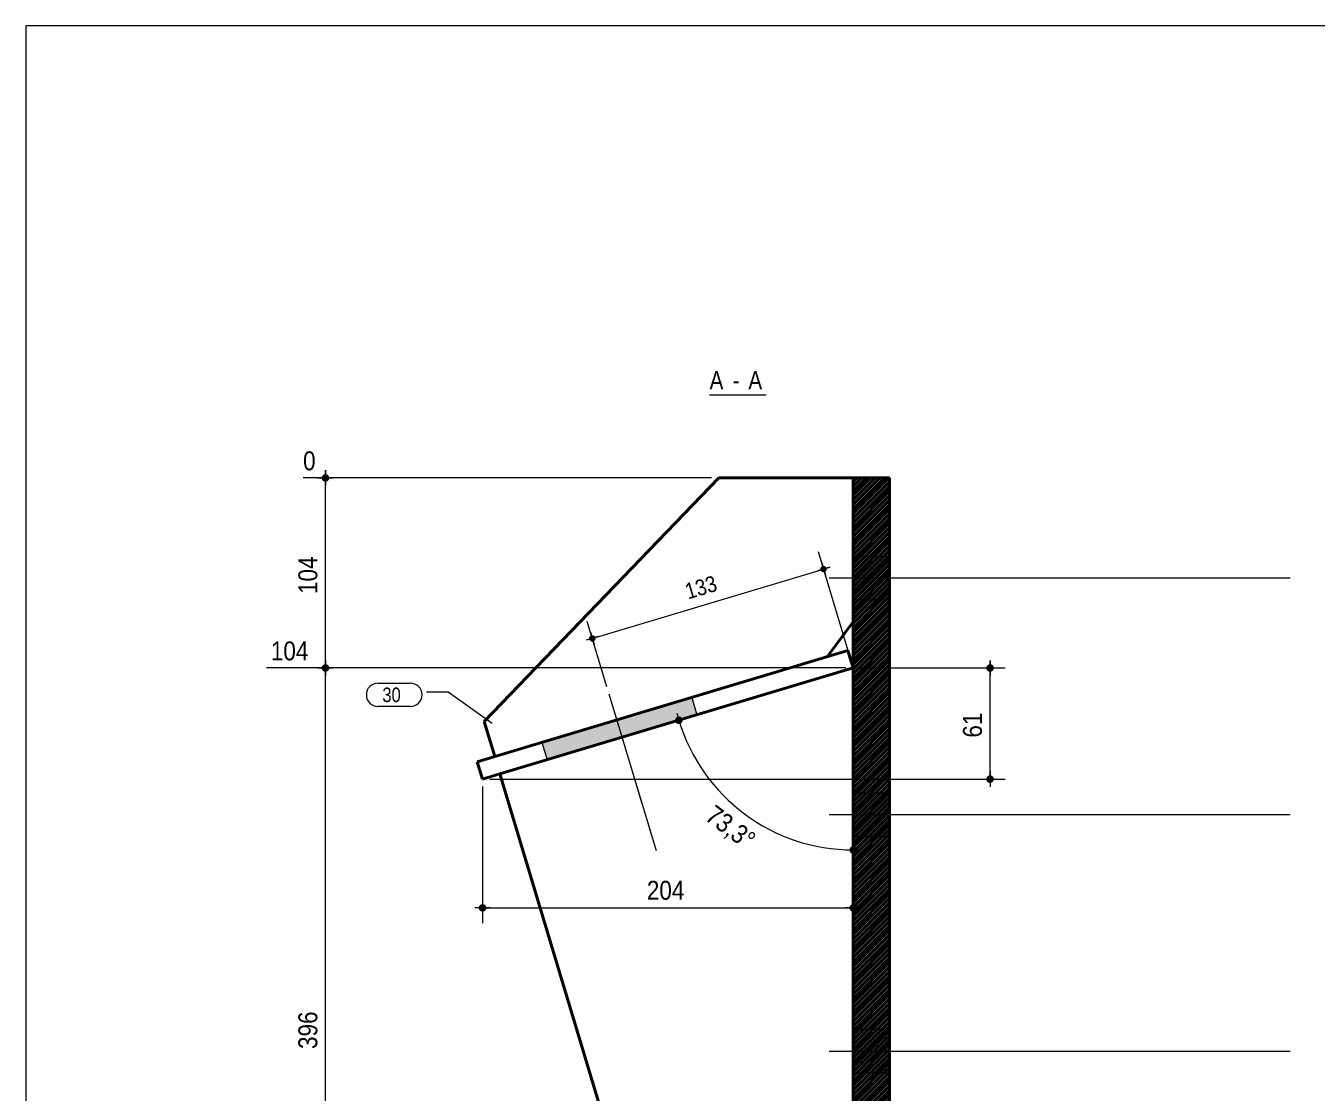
# Model space of a CAD drawing. Header units: millimetres. Extents: x 2 to 410, y 5 to 282.
# Drawn here: x 5 to 182.4, y 135.4 to 282 of the extents above; entities that cross this region are included whole.
import ezdxf

# ---------------------------------------------------------------- set-up
doc = ezdxf.new("R2010")
doc.units = ezdxf.units.MM
doc.linetypes.add('CACHE2', pattern=[1.190625, 0.79375, -0.396875])
doc.linetypes.add('INTERROMPUX2', pattern=[9.525, 6.35, -3.175])
for name, color, linetype, lineweight in [('Autre type objet', 1, 'Continuous', 0), ('Boulon', 7, 'Continuous', 0), ('Cache', 7, 'Continuous', 0), ('Cotation', 7, 'Continuous', 0), ('Feuille dessin', 5, 'Continuous', 0), ('Piece', 2, 'Continuous', 0), ('Repère pièce', 3, 'Continuous', 0)]:
    doc.layers.add(name, color=color, linetype=linetype, lineweight=lineweight)
doc.styles.add('ARIAL', font='ARIAL.TTF')
doc.styles.add('COMIC_SANS_MS', font='COMIC.TTF')

# ---------------------------------------------------------------- blocks, each defined once
blk = doc.blocks.new('*A1')
at = {"layer": 'Piece', "color": 2, "linetype": 'Continuous', "lineweight": 40}
for p, q in [((119.792551, 219.897191), (118.659227, 218.763867)), ((120.421169, 219.897191), (118.659227, 218.135249)), ((121.049787, 219.897191), (118.659227, 217.506631)), ((121.678405, 219.897191), (118.659227, 216.878013)), ((122.307023, 219.897191), (118.659227, 216.249395)), ((122.935641, 219.897191), (118.659227, 215.620777)), ((123.564259, 219.897191), (118.659227, 214.992159)), ((119.161619, 219.894877), (118.659227, 219.392485)), ((123.659227, 219.363541), (118.659227, 214.363541)), ((123.659227, 218.734923), (118.659227, 213.734923)), ((123.659227, 218.106305), (118.659227, 213.106305)), ((123.659227, 217.477688), (118.659227, 212.477688)), ((123.659227, 216.84907), (118.659227, 211.84907)), ((123.659227, 216.220452), (118.659227, 211.220452)), ((123.659227, 215.591834), (118.659227, 210.591834)), ((123.659227, 214.963216), (118.659227, 209.963216)), ((123.659227, 214.334598), (118.659227, 209.334598)), ((123.659227, 213.70598), (118.659227, 208.70598)), ((123.659227, 213.077362), (118.659227, 208.077362)), ((123.659227, 212.448744), (118.659227, 207.448744)), ((123.659227, 211.820126), (118.659227, 206.820126)), ((123.659227, 211.191508), (118.659227, 206.191508)), ((123.659227, 210.56289), (118.659227, 205.56289)), ((123.659227, 209.934272), (118.659227, 204.934272)), ((123.659227, 209.305654), (118.659227, 204.305654)), ((123.659227, 208.677037), (118.659227, 203.677037)), ((123.659227, 208.048419), (118.659227, 203.048419)), ((123.659227, 207.419801), (118.659227, 202.419801)), ((123.659227, 206.791183), (118.659227, 201.791183)), ((123.659227, 206.162565), (118.659227, 201.162565)), ((123.659227, 205.533947), (118.659227, 200.533947)), ((123.659227, 204.905329), (118.659227, 199.905329)), ((123.659227, 204.276711), (118.659227, 199.276711)), ((123.659227, 203.648093), (118.659227, 198.648093)), ((123.659227, 203.019475), (118.659227, 198.019475)), ((123.659227, 202.390857), (118.659227, 197.390857)), ((123.659227, 201.762239), (118.659227, 196.762239)), ((123.659227, 201.133621), (118.659227, 196.133621)), ((123.659227, 200.505003), (118.659227, 195.505003)), ((123.659227, 199.876386), (118.659227, 194.876386)), ((123.659227, 199.247768), (118.659227, 194.247768)), ((123.659227, 198.61915), (118.659227, 193.61915)), ((123.659227, 197.990532), (118.659227, 192.990532)), ((123.659227, 197.361914), (118.659227, 192.361914)), ((123.659227, 196.733296), (118.659227, 191.733296)), ((123.659227, 196.104678), (118.659227, 191.104678)), ((123.659227, 195.47606), (118.659227, 190.47606)), ((123.659227, 194.847442), (118.659227, 189.847442)), ((123.659227, 194.218824), (118.659227, 189.218824)), ((123.659227, 193.590206), (118.659227, 188.590206)), ((123.659227, 192.961588), (118.659227, 187.961588)), ((123.659227, 192.33297), (118.659227, 187.33297)), ((123.659227, 191.704352), (118.659227, 186.704352)), ((123.659227, 191.075735), (118.659227, 186.075735)), ((123.659227, 190.447117), (118.659227, 185.447117)), ((123.659227, 189.818499), (118.659227, 184.818499)), ((123.659227, 189.189881), (118.659227, 184.189881)), ((123.659227, 188.561263), (118.659227, 183.561263)), ((123.659227, 187.932645), (118.659227, 182.932645)), ((123.659227, 187.304027), (118.659227, 182.304027)), ((123.659227, 186.675409), (118.659227, 181.675409)), ((123.659227, 186.046791), (118.659227, 181.046791)), ((123.659227, 185.418173), (118.659227, 180.418173)), ((123.659227, 184.789555), (118.659227, 179.789555)), ((123.659227, 184.160937), (118.659227, 179.160937)), ((123.659227, 183.532319), (118.659227, 178.532319)), ((123.659227, 182.903701), (118.659227, 177.903701)), ((123.659227, 182.275084), (118.659227, 177.275084)), ((123.659227, 181.646466), (118.659227, 176.646466)), ((123.659227, 181.017848), (118.659227, 176.017848)), ((123.659227, 180.38923), (118.659227, 175.38923)), ((123.659227, 179.760612), (118.659227, 174.760612)), ((123.659227, 179.131994), (118.659227, 174.131994)), ((123.659227, 178.503376), (118.659227, 173.503376)), ((123.659227, 177.874758), (118.659227, 172.874758)), ((123.659227, 177.24614), (118.659227, 172.24614)), ((123.659227, 176.617522), (118.659227, 171.617522)), ((123.659227, 175.988904), (118.659227, 170.988904)), ((123.659227, 175.360286), (118.659227, 170.360286)), ((123.659227, 174.731668), (118.659227, 169.731668)), ((123.659227, 174.10305), (118.659227, 169.10305)), ((123.659227, 173.474433), (118.659227, 168.474433)), ((123.659227, 172.845815), (118.659227, 167.845815)), ((123.659227, 172.217197), (118.659227, 167.217197)), ((123.659227, 171.588579), (118.659227, 166.588579)), ((123.659227, 170.959961), (118.659227, 165.959961)), ((123.659227, 170.331343), (118.659227, 165.331343)), ((123.659227, 169.702725), (118.659227, 164.702725)), ((123.659227, 169.074107), (118.659227, 164.074107)), ((123.659227, 168.445489), (118.659227, 163.445489)), ((123.659227, 167.816871), (118.659227, 162.816871)), ((123.659227, 167.188253), (118.659227, 162.188253)), ((123.659227, 166.559635), (118.659227, 161.559635)), ((123.659227, 165.931017), (118.659227, 160.931017)), ((123.659227, 165.302399), (118.659227, 160.302399)), ((123.659227, 164.673782), (118.659227, 159.673782)), ((123.659227, 164.045164), (118.659227, 159.045164)), ((123.659227, 163.416546), (118.659227, 158.416546)), ((123.659227, 162.787928), (118.659227, 157.787928)), ((123.659227, 162.15931), (118.659227, 157.15931)), ((123.659227, 161.530692), (118.659227, 156.530692)), ((123.659227, 160.902074), (118.659227, 155.902074)), ((123.659227, 160.273456), (118.659227, 155.273456)), ((123.659227, 159.644838), (118.659227, 154.644838)), ((123.659227, 159.01622), (118.659227, 154.01622)), ((123.659227, 158.387602), (118.659227, 153.387602)), ((123.659227, 157.758984), (118.659227, 152.758984)), ((123.659227, 157.130366), (118.659227, 152.130366)), ((123.659227, 156.501748), (118.659227, 151.501748)), ((123.659227, 155.873131), (118.659227, 150.873131)), ((123.659227, 155.244513), (118.659227, 150.244513)), ((123.659227, 154.615895), (118.659227, 149.615895)), ((123.659227, 153.987277), (118.659227, 148.987277)), ((123.659227, 153.358659), (118.659227, 148.358659)), ((123.659227, 152.730041), (118.659227, 147.730041)), ((123.659227, 152.101423), (118.659227, 147.101423)), ((123.659227, 151.472805), (118.659227, 146.472805)), ((123.659227, 150.844187), (118.659227, 145.844187)), ((123.659227, 150.215569), (118.659227, 145.215569)), ((123.659227, 149.586951), (118.659227, 144.586951)), ((123.659227, 148.958333), (118.659227, 143.958333)), ((123.659227, 148.329715), (118.659227, 143.329715)), ((123.659227, 147.701097), (118.659227, 142.701097)), ((123.659227, 147.07248), (118.659227, 142.07248)), ((123.659227, 146.443862), (118.659227, 141.443862)), ((123.659227, 145.815244), (118.659227, 140.815244)), ((123.659227, 145.186626), (118.659227, 140.186626)), ((123.659227, 144.558008), (118.659227, 139.558008)), ((123.659227, 143.92939), (118.659227, 138.92939)), ((123.659227, 143.300772), (118.659227, 138.300772)), ((123.659227, 142.672154), (118.659227, 137.672154)), ((123.659227, 142.043536), (118.659227, 137.043536)), ((123.659227, 141.414918), (118.659227, 136.414918)), ((123.659227, 140.7863), (118.659227, 135.7863)), ((123.659227, 140.157682), (118.659227, 135.157682)), ((123.659227, 139.529064), (118.659227, 134.529064)), ((123.659227, 138.900446), (118.659227, 133.900446)), ((123.659227, 138.271829), (118.659227, 133.271829)), ((123.659227, 137.643211), (118.659227, 132.643211)), ((123.659227, 137.014593), (118.659227, 132.014593)), ((123.659227, 136.385975), (118.659227, 131.385975)), ((123.659227, 135.757357), (118.659227, 130.757357)), ((123.659227, 135.128739), (118.659227, 130.128739)), ((123.659227, 134.500121), (118.659227, 129.500121)), ((123.659227, 133.871503), (118.659227, 128.871503)), ((123.659227, 133.242885), (118.659227, 128.242885)), ((123.659227, 132.614267), (118.659227, 127.614267)), ((123.659227, 131.985649), (118.659227, 126.985649)), ((123.659227, 131.357031), (118.659227, 126.357031)), ((123.659227, 130.728413), (118.659227, 125.728413)), ((123.659227, 130.099795), (118.659227, 125.099795)), ((123.659227, 129.471178), (118.659227, 124.471178)), ((123.659227, 128.84256), (118.659227, 123.84256)), ((123.659227, 128.213942), (118.659227, 123.213942)), ((123.659227, 127.585324), (118.659227, 122.585324)), ((123.659227, 126.956706), (118.659227, 121.956706)), ((123.659227, 126.328088), (118.659227, 121.328088)), ((123.659227, 125.69947), (118.659227, 120.69947)), ((123.659227, 125.070852), (118.659227, 120.070852)), ((123.659227, 124.442234), (118.659227, 119.442234)), ((123.659227, 123.813616), (118.659227, 118.813616)), ((123.659227, 123.184998), (118.659227, 118.184998)), ((123.659227, 122.55638), (118.659227, 117.55638)), ((123.659227, 121.927762), (118.659227, 116.927762)), ((123.659227, 121.299144), (118.659227, 116.299144)), ((123.659227, 120.670527), (118.659227, 115.670527)), ((123.659227, 120.041909), (118.659227, 115.041909)), ((123.659227, 119.413291), (118.659227, 114.413291)), ((123.659227, 118.784673), (118.659227, 113.784673)), ((123.659227, 118.156055), (118.659227, 113.156055)), ((123.659227, 117.527437), (118.659227, 112.527437)), ((123.659227, 116.898819), (118.659227, 111.898819)), ((123.659227, 116.270201), (118.659227, 111.270201)), ((123.659227, 115.641583), (118.659227, 110.641583)), ((123.659227, 115.012965), (118.659227, 110.012965)), ((123.659227, 114.384347), (118.659227, 109.384347)), ((123.659227, 113.755729), (118.659227, 108.755729)), ((123.659227, 113.127111), (118.659227, 108.127111)), ((123.659227, 112.498493), (118.659227, 107.498493)), ((123.659227, 111.869876), (118.659227, 106.869876)), ((123.659227, 111.241258), (118.659227, 106.241258)), ((123.659227, 110.61264), (118.659227, 105.61264)), ((123.659227, 109.984022), (118.659227, 104.984022)), ((123.659227, 109.355404), (118.659227, 104.355404)), ((123.659227, 108.726786), (118.659227, 103.726786)), ((123.659227, 108.098168), (118.659227, 103.098168)), ((123.659227, 107.46955), (118.659227, 102.46955)), ((123.659227, 106.840932), (118.659227, 101.840932)), ((123.659227, 106.212314), (118.659227, 101.212314)), ((123.659227, 105.583696), (118.659227, 100.583696)), ((123.659227, 104.955078), (118.659227, 99.955078)), ((123.659227, 104.32646), (118.944592, 99.611826)), ((123.659227, 103.697842), (119.258901, 99.297517)), ((123.659227, 103.069225), (119.57321, 98.983208)), ((123.659227, 102.440607), (119.887519, 98.668899)), ((123.659227, 101.811989), (120.201828, 98.35459)), ((123.659227, 101.183371), (120.516137, 98.040281)), ((118.944592, 99.611826), (118.659227, 99.32646)), ((123.659227, 100.554753), (120.830446, 97.725972)), ((123.659227, 99.926135), (121.144755, 97.411663)), ((119.258901, 99.297517), (118.659227, 98.697842)), ((119.57321, 98.983208), (118.659227, 98.069225)), ((119.887519, 98.668899), (118.659227, 97.440607)), ((120.201828, 98.35459), (118.659227, 96.811989)), ((120.516137, 98.040281), (118.659227, 96.183371)), ((120.830446, 97.725972), (118.659227, 95.554753)), ((123.659227, 99.297517), (121.459064, 97.097354)), ((123.659227, 98.668899), (121.773373, 96.783045)), ((123.659227, 98.040281), (122.087682, 96.468736)), ((121.144755, 97.411663), (118.690149, 94.957057)), ((121.459064, 97.097354), (119.258901, 94.897191)), ((121.773373, 96.783045), (119.887519, 94.897191)), ((122.087682, 96.468736), (120.516137, 94.897191)), ((122.401991, 96.154427), (121.144755, 94.897191)), ((122.7163, 95.840118), (121.773373, 94.897191)), ((123.659227, 97.411663), (122.401991, 96.154427)), ((123.659227, 96.783045), (122.7163, 95.840118)), ((123.659227, 96.154427), (123.030609, 95.525809)), ((123.030609, 95.525809), (122.401991, 94.897191)), ((123.344918, 95.2115), (123.030609, 94.897191)), ((123.659227, 95.525809), (123.344918, 95.2115))]:
    blk.add_line(p, q, dxfattribs=at)
blk = doc.blocks.new('*A11')
at = {"layer": 'Boulon'}
for points in [[(118.66, 209.15), (123.66, 209.15), (123.66, 203.15), (118.66, 203.15)], [(118.68, 209.15), (123.68, 209.15), (123.68, 203.15), (118.68, 203.15)], [(118.66, 176.65), (123.66, 176.65), (123.66, 170.65), (118.66, 170.65)], [(118.68, 176.65), (123.68, 176.65), (123.68, 170.65), (118.68, 170.65)], [(118.66, 144.15), (123.66, 144.15), (123.66, 138.15), (118.66, 138.15)], [(118.68, 144.15), (123.68, 144.15), (123.68, 138.15), (118.68, 138.15)]]:
    blk.add_hatch(color=256, dxfattribs=at).paths.add_polyline_path(points, flags=17)
at = {"layer": 'Boulon', "linetype": 'Continuous', "lineweight": 0}
for p, q in [((118.66, 209.15), (123.66, 209.15)), ((118.68, 209.15), (123.68, 209.15)), ((115.36, 206.15), (178.66, 206.15)), ((115.38, 206.15), (178.68, 206.15)), ((118.66, 203.15), (123.66, 203.15)), ((118.68, 203.15), (123.68, 203.15)), ((118.66, 176.65), (123.66, 176.65)), ((118.68, 176.65), (123.68, 176.65)), ((115.36, 173.65), (178.66, 173.65)), ((115.38, 173.65), (178.68, 173.65)), ((118.66, 170.65), (123.66, 170.65)), ((118.68, 170.65), (123.68, 170.65)), ((118.66, 144.15), (123.66, 144.15)), ((118.68, 144.15), (123.68, 144.15)), ((115.36, 141.15), (178.66, 141.15)), ((115.38, 141.15), (178.68, 141.15)), ((118.66, 138.15), (123.66, 138.15)), ((118.68, 138.15), (123.68, 138.15))]:
    blk.add_line(p, q, dxfattribs=at)
blk = doc.blocks.new('*A12')
at = {"layer": 'Boulon'}
blk.add_hatch(color=256, dxfattribs=at).paths.add_polyline_path([(96.47, 189.74), (97.19, 187.35), (76.6, 181.17), (75.88, 183.57)], flags=17)
at = {"layer": 'Boulon', "linetype": 'Continuous', "lineweight": 0}
for p, q in [((85.1, 190.25), (91.57, 168.7)), ((96.47, 189.74), (97.19, 187.35)), ((75.88, 183.57), (76.6, 181.17))]:
    blk.add_line(p, q, dxfattribs=at)
at = {"layer": 'Boulon', "linetype": 'INTERROMPUX2', "lineweight": 0}
for p, q in [((85.1, 190.25), (91.57, 168.7)), ((96.47, 189.74), (97.19, 187.35)), ((75.88, 183.57), (76.6, 181.17))]:
    blk.add_line(p, q, dxfattribs=at)
blk = doc.blocks.new('*A13')
at = {"layer": 'Piece', "color": 2, "linetype": 'Continuous', "lineweight": 40}
for p, q in [((118.659227, 94.897191), (118.659227, 219.897191)), ((118.659227, 219.897191), (123.659227, 219.897191)), ((123.659227, 219.897191), (123.659227, 94.897191)), ((123.659227, 94.897191), (118.659227, 94.897191))]:
    blk.add_line(p, q, dxfattribs=at)
blk = doc.blocks.new('*A14')
at = {"layer": 'Cache', "color": 7, "linetype": 'CACHE2', "lineweight": 20}
for p, q in [((118.659372, 200.148403), (118.660129, 219.896271)), ((69.414262, 181.62752), (115.06738, 195.320848))]:
    blk.add_line(p, q, dxfattribs=at)
at = {"layer": 'Piece', "color": 2, "linetype": 'Continuous', "lineweight": 40}
for p, q in [((100.178976, 219.896273), (67.977524, 186.416654)), ((118.660129, 219.896271), (100.178976, 219.896273)), ((115.06738, 195.320848), (118.659372, 200.148403)), ((67.977524, 186.416654), (69.414262, 181.62752))]:
    blk.add_line(p, q, dxfattribs=at)
blk = doc.blocks.new('*A15')
at = {"layer": 'Cache', "color": 7, "linetype": 'CACHE2', "lineweight": 20}
blk.add_line((70.132777, 179.232183), (118.659227, 193.788325), dxfattribs=at)
at = {"layer": 'Piece', "color": 2, "linetype": 'Continuous', "lineweight": 40}
for p, q in [((67.019682, 180.90842), (117.940938, 196.182915)), ((117.940938, 196.182915), (118.659227, 193.788325)), ((67.737971, 178.51383), (67.019682, 180.90842)), ((67.737971, 178.51383), (70.132777, 179.232183))]:
    blk.add_line(p, q, dxfattribs=at)
blk = doc.blocks.new('*A16')
at = {"layer": 'Cache', "color": 7, "linetype": 'CACHE2', "lineweight": 20}
blk.add_line((118.659227, 193.788325), (118.659225, 94.897192), dxfattribs=at)
at = {"layer": 'Piece', "color": 2, "linetype": 'Continuous', "lineweight": 40}
for p, q in [((70.132778, 179.232182), (118.659227, 193.788325)), ((70.132778, 179.232182), (95.476727, 94.898387)), ((95.476727, 94.898387), (118.659225, 94.897192))]:
    blk.add_line(p, q, dxfattribs=at)
blk = doc.blocks.new('*A17')
at = {"layer": 'Cache', "color": 7, "linetype": 'CACHE2', "lineweight": 20}
for p, q in [((118.659227, 193.788325), (70.132778, 179.232182)), ((118.659226, 94.897192), (118.659227, 193.788325)), ((70.132778, 179.232182), (95.476727, 94.898387)), ((95.476727, 94.898387), (118.659226, 94.897192))]:
    blk.add_line(p, q, dxfattribs=at)
blk = doc.blocks.new('*A18')
at = {"layer": 'Feuille dessin', "linetype": 'Continuous', "lineweight": 0}
for p, q in [((405, 282), (5, 282)), ((5, 282), (5, 5))]:
    blk.add_line(p, q, dxfattribs=at)
blk = doc.blocks.new('*A45')
at = {"layer": 'Cotation'}
for points in [[(114.56, 206.94), (114.54, 206.94), (114.52, 206.94), (114.5, 206.95), (114.48, 206.95), (114.46, 206.96), (114.43, 206.96), (114.41, 206.97), (114.39, 206.98), (114.38, 206.99), (114.36, 207), (114.34, 207.01), (114.32, 207.02), (114.3, 207.04), (114.29, 207.05), (114.27, 207.07), (114.26, 207.08), (114.24, 207.1), (114.23, 207.12), (114.22, 207.13), (114.21, 207.15), (114.19, 207.17), (114.19, 207.19), (114.18, 207.21), (114.17, 207.23), (114.16, 207.25), (114.16, 207.27), (114.15, 207.29), (114.15, 207.31), (114.15, 207.34), (114.14, 207.36), (114.14, 207.38), (114.14, 207.4), (114.15, 207.42), (114.15, 207.44), (114.15, 207.46), (114.16, 207.49), (114.16, 207.51), (114.17, 207.53), (114.18, 207.55), (114.19, 207.57), (114.19, 207.59), (114.21, 207.6), (114.22, 207.62), (114.23, 207.64), (114.24, 207.66), (114.26, 207.67), (114.27, 207.69), (114.29, 207.7), (114.3, 207.72), (114.32, 207.73), (114.34, 207.74), (114.36, 207.76), (114.38, 207.77), (114.39, 207.78), (114.41, 207.78), (114.43, 207.79), (114.46, 207.8), (114.48, 207.81), (114.5, 207.81), (114.52, 207.81), (114.54, 207.82), (114.56, 207.82), (114.58, 207.82), (114.6, 207.82), (114.63, 207.82), (114.65, 207.81), (114.67, 207.81), (114.69, 207.81), (114.71, 207.8), (114.73, 207.79), (114.75, 207.78), (114.77, 207.78), (114.79, 207.77), (114.81, 207.76), (114.83, 207.74), (114.85, 207.73), (114.86, 207.72), (114.88, 207.7), (114.89, 207.69), (114.91, 207.67), (114.92, 207.66), (114.94, 207.64), (114.95, 207.62), (114.96, 207.6), (114.97, 207.59), (114.98, 207.57), (114.99, 207.55), (115, 207.53), (115, 207.51), (115.01, 207.49), (115.01, 207.46), (115.02, 207.44), (115.02, 207.42), (115.02, 207.4), (115.02, 207.38), (115.02, 207.36), (115.02, 207.34), (115.02, 207.31), (115.01, 207.29), (115.01, 207.27), (115, 207.25), (115, 207.23), (114.99, 207.21), (114.98, 207.19), (114.97, 207.17), (114.96, 207.15), (114.95, 207.13), (114.94, 207.12), (114.92, 207.1), (114.91, 207.08), (114.89, 207.07), (114.88, 207.05), (114.86, 207.04), (114.85, 207.02), (114.83, 207.01), (114.81, 207), (114.79, 206.99), (114.77, 206.98), (114.75, 206.97), (114.73, 206.96), (114.71, 206.96), (114.69, 206.95), (114.67, 206.95), (114.65, 206.94), (114.63, 206.94), (114.6, 206.94), (114.58, 206.94)], [(82.8, 197.41), (82.78, 197.41), (82.75, 197.42), (82.73, 197.42), (82.71, 197.42), (82.69, 197.43), (82.67, 197.44), (82.65, 197.44), (82.63, 197.45), (82.61, 197.46), (82.59, 197.47), (82.57, 197.49), (82.56, 197.5), (82.54, 197.51), (82.52, 197.52), (82.51, 197.54), (82.49, 197.56), (82.48, 197.57), (82.47, 197.59), (82.45, 197.61), (82.44, 197.62), (82.43, 197.64), (82.42, 197.66), (82.41, 197.68), (82.41, 197.7), (82.4, 197.72), (82.39, 197.74), (82.39, 197.77), (82.38, 197.79), (82.38, 197.81), (82.38, 197.83), (82.38, 197.85), (82.38, 197.87), (82.38, 197.89), (82.38, 197.92), (82.39, 197.94), (82.39, 197.96), (82.4, 197.98), (82.41, 198), (82.41, 198.02), (82.42, 198.04), (82.43, 198.06), (82.44, 198.08), (82.45, 198.1), (82.47, 198.11), (82.48, 198.13), (82.49, 198.15), (82.51, 198.16), (82.52, 198.18), (82.54, 198.19), (82.56, 198.2), (82.57, 198.22), (82.59, 198.23), (82.61, 198.24), (82.63, 198.25), (82.65, 198.26), (82.67, 198.27), (82.69, 198.27), (82.71, 198.28), (82.73, 198.28), (82.75, 198.29), (82.78, 198.29), (82.8, 198.29), (82.82, 198.29), (82.84, 198.29), (82.86, 198.29), (82.88, 198.29), (82.91, 198.28), (82.93, 198.28), (82.95, 198.27), (82.97, 198.27), (82.99, 198.26), (83.01, 198.25), (83.03, 198.24), (83.05, 198.23), (83.06, 198.22), (83.08, 198.2), (83.1, 198.19), (83.11, 198.18), (83.13, 198.16), (83.15, 198.15), (83.16, 198.13), (83.17, 198.11), (83.19, 198.1), (83.2, 198.08), (83.21, 198.06), (83.22, 198.04), (83.23, 198.02), (83.23, 198), (83.24, 197.98), (83.25, 197.96), (83.25, 197.94), (83.25, 197.92), (83.26, 197.89), (83.26, 197.87), (83.26, 197.85), (83.26, 197.83), (83.26, 197.81), (83.25, 197.79), (83.25, 197.77), (83.25, 197.74), (83.24, 197.72), (83.23, 197.7), (83.23, 197.68), (83.22, 197.66), (83.21, 197.64), (83.2, 197.62), (83.19, 197.61), (83.17, 197.59), (83.16, 197.57), (83.15, 197.56), (83.13, 197.54), (83.11, 197.52), (83.1, 197.51), (83.08, 197.5), (83.06, 197.49), (83.05, 197.47), (83.03, 197.46), (83.01, 197.45), (82.99, 197.44), (82.97, 197.44), (82.95, 197.43), (82.93, 197.42), (82.91, 197.42), (82.88, 197.42), (82.86, 197.41), (82.84, 197.41), (82.82, 197.41)]]:
    blk.add_hatch(color=256, dxfattribs=at).paths.add_polyline_path(points, flags=17)
at = {"layer": 'Cotation', "linetype": 'Continuous', "lineweight": 0}
for p, q in [((118.37, 194.75), (113.88, 209.72)), ((115.43, 207.63), (113.74, 207.13)), ((114.33, 208.22), (114.84, 206.54)), ((114.58, 207.38), (115.43, 207.63)), ((82.82, 197.85), (114.58, 207.38)), ((84.81, 191.2), (82.12, 200.19)), ((82.57, 198.69), (83.07, 197.01)), ((83.66, 198.1), (81.98, 197.6)), ((82.82, 197.85), (81.98, 197.6))]:
    blk.add_line(p, q, dxfattribs=at)
at = {"layer": 'Cotation'}
for p in [(114.58, 207.38), (82.82, 197.85)]:
    blk.add_point(p, dxfattribs=at)
at = {"layer": 'Cotation', "style": 'ARIAL', "width": 0.85}
blk.add_text('133', height=2.2, rotation=16.696, dxfattribs=at).set_placement((95.97, 203.19))
blk = doc.blocks.new('*A46')
at = {"layer": 'Cotation'}
for points in [[(94.69, 186.09), (94.66, 186.09), (94.64, 186.09), (94.61, 186.1), (94.59, 186.1), (94.56, 186.11), (94.54, 186.12), (94.51, 186.13), (94.49, 186.14), (94.47, 186.15), (94.45, 186.16), (94.42, 186.17), (94.4, 186.19), (94.38, 186.2), (94.36, 186.22), (94.35, 186.24), (94.33, 186.26), (94.31, 186.28), (94.3, 186.3), (94.28, 186.32), (94.27, 186.34), (94.25, 186.36), (94.24, 186.38), (94.23, 186.41), (94.22, 186.43), (94.22, 186.45), (94.21, 186.48), (94.2, 186.5), (94.2, 186.53), (94.2, 186.55), (94.19, 186.58), (94.19, 186.61), (94.19, 186.63), (94.2, 186.66), (94.2, 186.68), (94.2, 186.71), (94.21, 186.73), (94.22, 186.76), (94.22, 186.78), (94.23, 186.8), (94.24, 186.83), (94.25, 186.85), (94.27, 186.87), (94.28, 186.89), (94.3, 186.92), (94.31, 186.94), (94.33, 186.95), (94.35, 186.97), (94.36, 186.99), (94.38, 187.01), (94.4, 187.02), (94.42, 187.04), (94.45, 187.05), (94.47, 187.06), (94.49, 187.08), (94.51, 187.09), (94.54, 187.1), (94.56, 187.1), (94.59, 187.11), (94.61, 187.12), (94.64, 187.12), (94.66, 187.12), (94.69, 187.12), (94.71, 187.13), (94.74, 187.12), (94.76, 187.12), (94.79, 187.12), (94.81, 187.12), (94.84, 187.11), (94.86, 187.1), (94.89, 187.1), (94.91, 187.09), (94.94, 187.08), (94.96, 187.06), (94.98, 187.05), (95, 187.04), (95.02, 187.02), (95.04, 187.01), (95.06, 186.99), (95.08, 186.97), (95.1, 186.95), (95.12, 186.94), (95.13, 186.92), (95.15, 186.89), (95.16, 186.87), (95.17, 186.85), (95.18, 186.83), (95.19, 186.8), (95.2, 186.78), (95.21, 186.76), (95.22, 186.73), (95.22, 186.71), (95.23, 186.68), (95.23, 186.66), (95.23, 186.63), (95.23, 186.61), (95.23, 186.58), (95.23, 186.55), (95.23, 186.53), (95.22, 186.5), (95.22, 186.48), (95.21, 186.45), (95.2, 186.43), (95.19, 186.41), (95.18, 186.38), (95.17, 186.36), (95.16, 186.34), (95.15, 186.32), (95.13, 186.3), (95.12, 186.28), (95.1, 186.26), (95.08, 186.24), (95.06, 186.22), (95.04, 186.2), (95.02, 186.19), (95, 186.17), (94.98, 186.16), (94.96, 186.15), (94.94, 186.14), (94.91, 186.13), (94.89, 186.12), (94.86, 186.11), (94.84, 186.1), (94.81, 186.1), (94.79, 186.09), (94.76, 186.09), (94.74, 186.09), (94.71, 186.09)], [(118.63, 168.27), (118.61, 168.27), (118.58, 168.27), (118.56, 168.28), (118.53, 168.28), (118.51, 168.29), (118.48, 168.3), (118.46, 168.31), (118.44, 168.32), (118.41, 168.33), (118.39, 168.34), (118.37, 168.36), (118.35, 168.37), (118.33, 168.39), (118.31, 168.4), (118.29, 168.42), (118.27, 168.44), (118.26, 168.46), (118.24, 168.48), (118.23, 168.5), (118.21, 168.52), (118.2, 168.54), (118.19, 168.57), (118.18, 168.59), (118.17, 168.61), (118.16, 168.64), (118.15, 168.66), (118.15, 168.69), (118.14, 168.71), (118.14, 168.74), (118.14, 168.76), (118.14, 168.79), (118.14, 168.81), (118.14, 168.84), (118.14, 168.86), (118.15, 168.89), (118.15, 168.91), (118.16, 168.94), (118.17, 168.96), (118.18, 168.99), (118.19, 169.01), (118.2, 169.03), (118.21, 169.06), (118.23, 169.08), (118.24, 169.1), (118.26, 169.12), (118.27, 169.14), (118.29, 169.16), (118.31, 169.17), (118.33, 169.19), (118.35, 169.21), (118.37, 169.22), (118.39, 169.23), (118.41, 169.25), (118.44, 169.26), (118.46, 169.27), (118.48, 169.28), (118.51, 169.29), (118.53, 169.29), (118.56, 169.3), (118.58, 169.3), (118.61, 169.31), (118.63, 169.31), (118.66, 169.31), (118.68, 169.31), (118.71, 169.31), (118.74, 169.3), (118.76, 169.3), (118.79, 169.29), (118.81, 169.29), (118.83, 169.28), (118.86, 169.27), (118.88, 169.26), (118.9, 169.25), (118.93, 169.23), (118.95, 169.22), (118.97, 169.21), (118.99, 169.19), (119.01, 169.17), (119.03, 169.16), (119.04, 169.14), (119.06, 169.12), (119.08, 169.1), (119.09, 169.08), (119.11, 169.06), (119.12, 169.03), (119.13, 169.01), (119.14, 168.99), (119.15, 168.96), (119.16, 168.94), (119.16, 168.91), (119.17, 168.89), (119.17, 168.86), (119.18, 168.84), (119.18, 168.81), (119.18, 168.79), (119.18, 168.76), (119.18, 168.74), (119.17, 168.71), (119.17, 168.69), (119.16, 168.66), (119.16, 168.64), (119.15, 168.61), (119.14, 168.59), (119.13, 168.57), (119.12, 168.54), (119.11, 168.52), (119.09, 168.5), (119.08, 168.48), (119.06, 168.46), (119.04, 168.44), (119.03, 168.42), (119.01, 168.4), (118.99, 168.39), (118.97, 168.37), (118.95, 168.36), (118.93, 168.34), (118.9, 168.33), (118.88, 168.32), (118.86, 168.31), (118.83, 168.3), (118.81, 168.29), (118.79, 168.28), (118.76, 168.28), (118.74, 168.27), (118.71, 168.27), (118.68, 168.27), (118.66, 168.27)]]:
    blk.add_hatch(color=256, dxfattribs=at).paths.add_polyline_path(points, flags=17)
at = {"layer": 'Cotation', "linetype": 'Continuous', "lineweight": 0}
for p, q in [((94.71, 186.61), (118.66, 193.79)), ((117.7, 193.5), (94.71, 186.61)), ((118.66, 168.79), (118.66, 193.79)), ((93.72, 186.31), (95.71, 186.9)), ((94.41, 187.6), (95.01, 185.61)), ((117.62, 168.79), (119.7, 168.79)), ((118.66, 167.75), (118.66, 169.83))]:
    blk.add_line(p, q, dxfattribs=at)
blk.add_arc((118.66, 193.79), 25, 196.6973, 270, dxfattribs=at)
at = {"layer": 'Cotation'}
for p in [(94.71, 186.61), (118.66, 168.79)]:
    blk.add_point(p, dxfattribs=at)
at = {"layer": 'Cotation', "style": 'ARIAL', "width": 0.85}
blk.add_text('73,3°', height=2.6, rotation=-36.6521, dxfattribs=at).set_placement((98.14, 173.03))
blk = doc.blocks.new('*A47')
at = {"layer": 'Cotation'}
for points in [[(67.71, 160.31), (67.69, 160.32), (67.66, 160.32), (67.64, 160.32), (67.61, 160.33), (67.59, 160.34), (67.56, 160.34), (67.54, 160.35), (67.52, 160.36), (67.49, 160.37), (67.47, 160.39), (67.45, 160.4), (67.43, 160.42), (67.41, 160.43), (67.39, 160.45), (67.37, 160.47), (67.35, 160.48), (67.34, 160.5), (67.32, 160.52), (67.31, 160.54), (67.29, 160.57), (67.28, 160.59), (67.27, 160.61), (67.26, 160.63), (67.25, 160.66), (67.24, 160.68), (67.23, 160.71), (67.23, 160.73), (67.22, 160.76), (67.22, 160.78), (67.22, 160.81), (67.22, 160.83), (67.22, 160.86), (67.22, 160.88), (67.22, 160.91), (67.23, 160.93), (67.23, 160.96), (67.24, 160.98), (67.25, 161.01), (67.26, 161.03), (67.27, 161.06), (67.28, 161.08), (67.29, 161.1), (67.31, 161.12), (67.32, 161.14), (67.34, 161.16), (67.35, 161.18), (67.37, 161.2), (67.39, 161.22), (67.41, 161.24), (67.43, 161.25), (67.45, 161.27), (67.47, 161.28), (67.49, 161.29), (67.52, 161.3), (67.54, 161.31), (67.56, 161.32), (67.59, 161.33), (67.61, 161.34), (67.64, 161.34), (67.66, 161.35), (67.69, 161.35), (67.71, 161.35), (67.74, 161.35), (67.76, 161.35), (67.79, 161.35), (67.81, 161.35), (67.84, 161.34), (67.86, 161.34), (67.89, 161.33), (67.91, 161.32), (67.94, 161.31), (67.96, 161.3), (67.98, 161.29), (68.01, 161.28), (68.03, 161.27), (68.05, 161.25), (68.07, 161.24), (68.09, 161.22), (68.11, 161.2), (68.12, 161.18), (68.14, 161.16), (68.16, 161.14), (68.17, 161.12), (68.18, 161.1), (68.2, 161.08), (68.21, 161.06), (68.22, 161.03), (68.23, 161.01), (68.24, 160.98), (68.24, 160.96), (68.25, 160.93), (68.25, 160.91), (68.26, 160.88), (68.26, 160.86), (68.26, 160.83), (68.26, 160.81), (68.26, 160.78), (68.25, 160.76), (68.25, 160.73), (68.24, 160.71), (68.24, 160.68), (68.23, 160.66), (68.22, 160.63), (68.21, 160.61), (68.2, 160.59), (68.18, 160.57), (68.17, 160.54), (68.16, 160.52), (68.14, 160.5), (68.12, 160.48), (68.11, 160.47), (68.09, 160.45), (68.07, 160.43), (68.05, 160.42), (68.03, 160.4), (68.01, 160.39), (67.98, 160.37), (67.96, 160.36), (67.94, 160.35), (67.91, 160.34), (67.89, 160.34), (67.86, 160.33), (67.84, 160.32), (67.81, 160.32), (67.79, 160.32), (67.76, 160.31), (67.74, 160.31)], [(118.63, 160.31), (118.61, 160.32), (118.58, 160.32), (118.56, 160.32), (118.53, 160.33), (118.51, 160.34), (118.48, 160.34), (118.46, 160.35), (118.44, 160.36), (118.41, 160.37), (118.39, 160.39), (118.37, 160.4), (118.35, 160.42), (118.33, 160.43), (118.31, 160.45), (118.29, 160.47), (118.27, 160.48), (118.26, 160.5), (118.24, 160.52), (118.23, 160.54), (118.21, 160.57), (118.2, 160.59), (118.19, 160.61), (118.18, 160.63), (118.17, 160.66), (118.16, 160.68), (118.15, 160.71), (118.15, 160.73), (118.14, 160.76), (118.14, 160.78), (118.14, 160.81), (118.14, 160.83), (118.14, 160.86), (118.14, 160.88), (118.14, 160.91), (118.15, 160.93), (118.15, 160.96), (118.16, 160.98), (118.17, 161.01), (118.18, 161.03), (118.19, 161.06), (118.2, 161.08), (118.21, 161.1), (118.23, 161.12), (118.24, 161.14), (118.26, 161.16), (118.27, 161.18), (118.29, 161.2), (118.31, 161.22), (118.33, 161.24), (118.35, 161.25), (118.37, 161.27), (118.39, 161.28), (118.41, 161.29), (118.44, 161.3), (118.46, 161.31), (118.48, 161.32), (118.51, 161.33), (118.53, 161.34), (118.56, 161.34), (118.58, 161.35), (118.61, 161.35), (118.63, 161.35), (118.66, 161.35), (118.68, 161.35), (118.71, 161.35), (118.74, 161.35), (118.76, 161.34), (118.79, 161.34), (118.81, 161.33), (118.83, 161.32), (118.86, 161.31), (118.88, 161.3), (118.9, 161.29), (118.93, 161.28), (118.95, 161.27), (118.97, 161.25), (118.99, 161.24), (119.01, 161.22), (119.03, 161.2), (119.04, 161.18), (119.06, 161.16), (119.08, 161.14), (119.09, 161.12), (119.11, 161.1), (119.12, 161.08), (119.13, 161.06), (119.14, 161.03), (119.15, 161.01), (119.16, 160.98), (119.16, 160.96), (119.17, 160.93), (119.17, 160.91), (119.18, 160.88), (119.18, 160.86), (119.18, 160.83), (119.18, 160.81), (119.18, 160.78), (119.17, 160.76), (119.17, 160.73), (119.16, 160.71), (119.16, 160.68), (119.15, 160.66), (119.14, 160.63), (119.13, 160.61), (119.12, 160.59), (119.11, 160.57), (119.09, 160.54), (119.08, 160.52), (119.06, 160.5), (119.04, 160.48), (119.03, 160.47), (119.01, 160.45), (118.99, 160.43), (118.97, 160.42), (118.95, 160.4), (118.93, 160.39), (118.9, 160.37), (118.88, 160.36), (118.86, 160.35), (118.83, 160.34), (118.81, 160.34), (118.79, 160.33), (118.76, 160.32), (118.74, 160.32), (118.71, 160.32), (118.68, 160.31), (118.66, 160.31)]]:
    blk.add_hatch(color=256, dxfattribs=at).paths.add_polyline_path(points, flags=17)
at = {"layer": 'Cotation', "linetype": 'Continuous', "lineweight": 0}
for p, q in [((118.66, 218.9), (118.66, 158.75)), ((67.74, 177.51), (67.74, 158.75)), ((67.74, 161.87), (67.74, 159.79)), ((118.66, 161.87), (118.66, 159.79)), ((68.78, 160.83), (66.7, 160.83)), ((67.74, 160.83), (66.7, 160.83)), ((67.74, 160.83), (118.66, 160.83)), ((119.7, 160.83), (117.62, 160.83)), ((118.66, 160.83), (119.7, 160.83))]:
    blk.add_line(p, q, dxfattribs=at)
at = {"layer": 'Cotation'}
for p in [(67.74, 160.83), (118.66, 160.83)]:
    blk.add_point(p, dxfattribs=at)
at = {"layer": 'Cotation', "style": 'ARIAL', "width": 0.85}
blk.add_text('204', height=2.6, dxfattribs=at).set_placement((90.31, 161.95))
blk = doc.blocks.new('*A48')
at = {"layer": 'Cotation'}
for points in [[(46.13, 193.27), (46.11, 193.27), (46.08, 193.27), (46.06, 193.28), (46.03, 193.28), (46.01, 193.29), (45.98, 193.3), (45.96, 193.31), (45.94, 193.32), (45.91, 193.33), (45.89, 193.34), (45.87, 193.36), (45.85, 193.37), (45.83, 193.39), (45.81, 193.4), (45.79, 193.42), (45.77, 193.44), (45.76, 193.46), (45.74, 193.48), (45.73, 193.5), (45.71, 193.52), (45.7, 193.54), (45.69, 193.57), (45.68, 193.59), (45.67, 193.61), (45.66, 193.64), (45.65, 193.66), (45.65, 193.69), (45.64, 193.71), (45.64, 193.74), (45.64, 193.76), (45.64, 193.79), (45.64, 193.81), (45.64, 193.84), (45.64, 193.86), (45.65, 193.89), (45.65, 193.91), (45.66, 193.94), (45.67, 193.96), (45.68, 193.99), (45.69, 194.01), (45.7, 194.03), (45.71, 194.06), (45.73, 194.08), (45.74, 194.1), (45.76, 194.12), (45.77, 194.14), (45.79, 194.16), (45.81, 194.17), (45.83, 194.19), (45.85, 194.21), (45.87, 194.22), (45.89, 194.23), (45.91, 194.25), (45.94, 194.26), (45.96, 194.27), (45.98, 194.28), (46.01, 194.29), (46.03, 194.29), (46.06, 194.3), (46.08, 194.3), (46.11, 194.31), (46.13, 194.31), (46.16, 194.31), (46.18, 194.31), (46.21, 194.31), (46.24, 194.3), (46.26, 194.3), (46.29, 194.29), (46.31, 194.29), (46.33, 194.28), (46.36, 194.27), (46.38, 194.26), (46.4, 194.25), (46.43, 194.23), (46.45, 194.22), (46.47, 194.21), (46.49, 194.19), (46.51, 194.17), (46.53, 194.16), (46.54, 194.14), (46.56, 194.12), (46.58, 194.1), (46.59, 194.08), (46.61, 194.06), (46.62, 194.03), (46.63, 194.01), (46.64, 193.99), (46.65, 193.96), (46.66, 193.94), (46.66, 193.91), (46.67, 193.89), (46.67, 193.86), (46.68, 193.84), (46.68, 193.81), (46.68, 193.79), (46.68, 193.76), (46.68, 193.74), (46.67, 193.71), (46.67, 193.69), (46.66, 193.66), (46.66, 193.64), (46.65, 193.61), (46.64, 193.59), (46.63, 193.57), (46.62, 193.54), (46.61, 193.52), (46.59, 193.5), (46.58, 193.48), (46.56, 193.46), (46.54, 193.44), (46.53, 193.42), (46.51, 193.4), (46.49, 193.39), (46.47, 193.37), (46.45, 193.36), (46.43, 193.34), (46.4, 193.33), (46.38, 193.32), (46.36, 193.31), (46.33, 193.3), (46.31, 193.29), (46.29, 193.28), (46.26, 193.28), (46.24, 193.27), (46.21, 193.27), (46.18, 193.27), (46.16, 193.27)], [(46.13, 94.38), (46.11, 94.38), (46.08, 94.38), (46.06, 94.39), (46.03, 94.39), (46.01, 94.4), (45.98, 94.41), (45.96, 94.42), (45.94, 94.43), (45.91, 94.44), (45.89, 94.45), (45.87, 94.46), (45.85, 94.48), (45.83, 94.5), (45.81, 94.51), (45.79, 94.53), (45.77, 94.55), (45.76, 94.57), (45.74, 94.59), (45.73, 94.61), (45.71, 94.63), (45.7, 94.65), (45.69, 94.67), (45.68, 94.7), (45.67, 94.72), (45.66, 94.75), (45.65, 94.77), (45.65, 94.8), (45.64, 94.82), (45.64, 94.85), (45.64, 94.87), (45.64, 94.9), (45.64, 94.92), (45.64, 94.95), (45.64, 94.97), (45.65, 95), (45.65, 95.02), (45.66, 95.05), (45.67, 95.07), (45.68, 95.1), (45.69, 95.12), (45.7, 95.14), (45.71, 95.16), (45.73, 95.19), (45.74, 95.21), (45.76, 95.23), (45.77, 95.25), (45.79, 95.26), (45.81, 95.28), (45.83, 95.3), (45.85, 95.31), (45.87, 95.33), (45.89, 95.34), (45.91, 95.36), (45.94, 95.37), (45.96, 95.38), (45.98, 95.39), (46.01, 95.39), (46.03, 95.4), (46.06, 95.41), (46.08, 95.41), (46.11, 95.41), (46.13, 95.42), (46.16, 95.42), (46.18, 95.42), (46.21, 95.41), (46.24, 95.41), (46.26, 95.41), (46.29, 95.4), (46.31, 95.39), (46.33, 95.39), (46.36, 95.38), (46.38, 95.37), (46.4, 95.36), (46.43, 95.34), (46.45, 95.33), (46.47, 95.31), (46.49, 95.3), (46.51, 95.28), (46.53, 95.26), (46.54, 95.25), (46.56, 95.23), (46.58, 95.21), (46.59, 95.19), (46.61, 95.16), (46.62, 95.14), (46.63, 95.12), (46.64, 95.1), (46.65, 95.07), (46.66, 95.05), (46.66, 95.02), (46.67, 95), (46.67, 94.97), (46.68, 94.95), (46.68, 94.92), (46.68, 94.9), (46.68, 94.87), (46.68, 94.85), (46.67, 94.82), (46.67, 94.8), (46.66, 94.77), (46.66, 94.75), (46.65, 94.72), (46.64, 94.7), (46.63, 94.67), (46.62, 94.65), (46.61, 94.63), (46.59, 94.61), (46.58, 94.59), (46.56, 94.57), (46.54, 94.55), (46.53, 94.53), (46.51, 94.51), (46.49, 94.5), (46.47, 94.48), (46.45, 94.46), (46.43, 94.45), (46.4, 94.44), (46.38, 94.43), (46.36, 94.42), (46.33, 94.41), (46.31, 94.4), (46.29, 94.39), (46.26, 94.39), (46.24, 94.38), (46.21, 94.38), (46.18, 94.38), (46.16, 94.38)]]:
    blk.add_hatch(color=256, dxfattribs=at).paths.add_polyline_path(points, flags=17)
at = {"layer": 'Cotation', "linetype": 'Continuous', "lineweight": 0}
for p, q in [((117.66, 193.79), (38.08, 193.79)), ((45.12, 193.79), (47.2, 193.79)), ((46.16, 194.83), (46.16, 192.75)), ((46.16, 193.79), (46.16, 194.83)), ((46.16, 94.9), (46.16, 193.79)), ((46.16, 95.94), (46.16, 93.86)), ((117.66, 94.9), (38.08, 94.9)), ((45.12, 94.9), (47.2, 94.9)), ((46.16, 94.9), (46.16, 93.86))]:
    blk.add_line(p, q, dxfattribs=at)
at = {"layer": 'Cotation'}
for p in [(46.16, 193.79), (46.16, 94.9)]:
    blk.add_point(p, dxfattribs=at)
at = {"layer": 'Cotation', "style": 'ARIAL', "width": 0.85}
for s, p in [('104', (38.66, 194.83)), ('500', (38.66, 95.94))]:
    blk.add_text(s, height=2.6, dxfattribs=at).set_placement(p)
blk.add_text('396', height=2.6, rotation=90.0002, dxfattribs=at).set_placement((45.04, 141.45))
blk = doc.blocks.new('*A49')
at = {"layer": 'Cotation'}
for points in [[(46.13, 219.38), (46.11, 219.38), (46.08, 219.38), (46.06, 219.39), (46.03, 219.39), (46.01, 219.4), (45.98, 219.41), (45.96, 219.42), (45.94, 219.43), (45.91, 219.44), (45.89, 219.45), (45.87, 219.46), (45.85, 219.48), (45.83, 219.49), (45.81, 219.51), (45.79, 219.53), (45.77, 219.55), (45.76, 219.57), (45.74, 219.59), (45.73, 219.61), (45.71, 219.63), (45.7, 219.65), (45.69, 219.67), (45.68, 219.7), (45.67, 219.72), (45.66, 219.75), (45.65, 219.77), (45.65, 219.79), (45.64, 219.82), (45.64, 219.85), (45.64, 219.87), (45.64, 219.9), (45.64, 219.92), (45.64, 219.95), (45.64, 219.97), (45.65, 220), (45.65, 220.02), (45.66, 220.05), (45.67, 220.07), (45.68, 220.1), (45.69, 220.12), (45.7, 220.14), (45.71, 220.16), (45.73, 220.19), (45.74, 220.21), (45.76, 220.23), (45.77, 220.25), (45.79, 220.26), (45.81, 220.28), (45.83, 220.3), (45.85, 220.31), (45.87, 220.33), (45.89, 220.34), (45.91, 220.35), (45.94, 220.37), (45.96, 220.38), (45.98, 220.39), (46.01, 220.39), (46.03, 220.4), (46.06, 220.41), (46.08, 220.41), (46.11, 220.41), (46.13, 220.42), (46.16, 220.42), (46.18, 220.42), (46.21, 220.41), (46.24, 220.41), (46.26, 220.41), (46.29, 220.4), (46.31, 220.39), (46.33, 220.39), (46.36, 220.38), (46.38, 220.37), (46.4, 220.35), (46.43, 220.34), (46.45, 220.33), (46.47, 220.31), (46.49, 220.3), (46.51, 220.28), (46.53, 220.26), (46.54, 220.25), (46.56, 220.23), (46.58, 220.21), (46.59, 220.19), (46.61, 220.16), (46.62, 220.14), (46.63, 220.12), (46.64, 220.1), (46.65, 220.07), (46.66, 220.05), (46.66, 220.02), (46.67, 220), (46.67, 219.97), (46.68, 219.95), (46.68, 219.92), (46.68, 219.9), (46.68, 219.87), (46.68, 219.85), (46.67, 219.82), (46.67, 219.79), (46.66, 219.77), (46.66, 219.75), (46.65, 219.72), (46.64, 219.7), (46.63, 219.67), (46.62, 219.65), (46.61, 219.63), (46.59, 219.61), (46.58, 219.59), (46.56, 219.57), (46.54, 219.55), (46.53, 219.53), (46.51, 219.51), (46.49, 219.49), (46.47, 219.48), (46.45, 219.46), (46.43, 219.45), (46.4, 219.44), (46.38, 219.43), (46.36, 219.42), (46.33, 219.41), (46.31, 219.4), (46.29, 219.39), (46.26, 219.39), (46.24, 219.38), (46.21, 219.38), (46.18, 219.38), (46.16, 219.38)], [(46.13, 193.27), (46.11, 193.27), (46.08, 193.27), (46.06, 193.28), (46.03, 193.28), (46.01, 193.29), (45.98, 193.3), (45.96, 193.31), (45.94, 193.32), (45.91, 193.33), (45.89, 193.34), (45.87, 193.36), (45.85, 193.37), (45.83, 193.39), (45.81, 193.4), (45.79, 193.42), (45.77, 193.44), (45.76, 193.46), (45.74, 193.48), (45.73, 193.5), (45.71, 193.52), (45.7, 193.54), (45.69, 193.57), (45.68, 193.59), (45.67, 193.61), (45.66, 193.64), (45.65, 193.66), (45.65, 193.69), (45.64, 193.71), (45.64, 193.74), (45.64, 193.76), (45.64, 193.79), (45.64, 193.81), (45.64, 193.84), (45.64, 193.86), (45.65, 193.89), (45.65, 193.91), (45.66, 193.94), (45.67, 193.96), (45.68, 193.99), (45.69, 194.01), (45.7, 194.03), (45.71, 194.06), (45.73, 194.08), (45.74, 194.1), (45.76, 194.12), (45.77, 194.14), (45.79, 194.16), (45.81, 194.17), (45.83, 194.19), (45.85, 194.21), (45.87, 194.22), (45.89, 194.23), (45.91, 194.25), (45.94, 194.26), (45.96, 194.27), (45.98, 194.28), (46.01, 194.29), (46.03, 194.29), (46.06, 194.3), (46.08, 194.3), (46.11, 194.31), (46.13, 194.31), (46.16, 194.31), (46.18, 194.31), (46.21, 194.31), (46.24, 194.3), (46.26, 194.3), (46.29, 194.29), (46.31, 194.29), (46.33, 194.28), (46.36, 194.27), (46.38, 194.26), (46.4, 194.25), (46.43, 194.23), (46.45, 194.22), (46.47, 194.21), (46.49, 194.19), (46.51, 194.17), (46.53, 194.16), (46.54, 194.14), (46.56, 194.12), (46.58, 194.1), (46.59, 194.08), (46.61, 194.06), (46.62, 194.03), (46.63, 194.01), (46.64, 193.99), (46.65, 193.96), (46.66, 193.94), (46.66, 193.91), (46.67, 193.89), (46.67, 193.86), (46.68, 193.84), (46.68, 193.81), (46.68, 193.79), (46.68, 193.76), (46.68, 193.74), (46.67, 193.71), (46.67, 193.69), (46.66, 193.66), (46.66, 193.64), (46.65, 193.61), (46.64, 193.59), (46.63, 193.57), (46.62, 193.54), (46.61, 193.52), (46.59, 193.5), (46.58, 193.48), (46.56, 193.46), (46.54, 193.44), (46.53, 193.42), (46.51, 193.4), (46.49, 193.39), (46.47, 193.37), (46.45, 193.36), (46.43, 193.34), (46.4, 193.33), (46.38, 193.32), (46.36, 193.31), (46.33, 193.3), (46.31, 193.29), (46.29, 193.28), (46.26, 193.28), (46.24, 193.27), (46.21, 193.27), (46.18, 193.27), (46.16, 193.27)]]:
    blk.add_hatch(color=256, dxfattribs=at).paths.add_polyline_path(points, flags=17)
at = {"layer": 'Cotation', "linetype": 'Continuous', "lineweight": 0}
for p, q in [((46.16, 220.94), (46.16, 218.86)), ((46.16, 219.9), (46.16, 220.94)), ((99.18, 219.9), (43.09, 219.9)), ((45.12, 219.9), (47.2, 219.9)), ((46.16, 193.79), (46.16, 219.9)), ((117.66, 193.79), (38.08, 193.79)), ((45.12, 193.79), (47.2, 193.79)), ((46.16, 194.83), (46.16, 192.75)), ((46.16, 193.79), (46.16, 192.75))]:
    blk.add_line(p, q, dxfattribs=at)
at = {"layer": 'Cotation'}
for p in [(46.16, 219.9), (46.16, 193.79)]:
    blk.add_point(p, dxfattribs=at)
at = {"layer": 'Cotation', "style": 'ARIAL', "width": 0.85}
blk.add_text('0', height=2.6, dxfattribs=at).set_placement((43.09, 220.94))
blk.add_text('104', height=2.6, rotation=90.0002, dxfattribs=at).set_placement((45.04, 203.95))
blk = doc.blocks.new('*A50')
at = {"layer": 'Cotation'}
for points in [[(137.44, 193.27), (137.41, 193.27), (137.39, 193.27), (137.36, 193.28), (137.34, 193.28), (137.31, 193.29), (137.29, 193.3), (137.26, 193.31), (137.24, 193.32), (137.22, 193.33), (137.19, 193.34), (137.17, 193.36), (137.15, 193.37), (137.13, 193.39), (137.11, 193.4), (137.09, 193.42), (137.08, 193.44), (137.06, 193.46), (137.04, 193.48), (137.03, 193.5), (137.02, 193.52), (137, 193.54), (136.99, 193.57), (136.98, 193.59), (136.97, 193.61), (136.96, 193.64), (136.96, 193.66), (136.95, 193.69), (136.95, 193.71), (136.94, 193.74), (136.94, 193.76), (136.94, 193.79), (136.94, 193.81), (136.94, 193.84), (136.95, 193.86), (136.95, 193.89), (136.96, 193.91), (136.96, 193.94), (136.97, 193.96), (136.98, 193.99), (136.99, 194.01), (137, 194.03), (137.02, 194.06), (137.03, 194.08), (137.04, 194.1), (137.06, 194.12), (137.08, 194.14), (137.09, 194.16), (137.11, 194.17), (137.13, 194.19), (137.15, 194.21), (137.17, 194.22), (137.19, 194.23), (137.22, 194.25), (137.24, 194.26), (137.26, 194.27), (137.29, 194.28), (137.31, 194.29), (137.34, 194.29), (137.36, 194.3), (137.39, 194.3), (137.41, 194.31), (137.44, 194.31), (137.46, 194.31), (137.49, 194.31), (137.51, 194.31), (137.54, 194.3), (137.56, 194.3), (137.59, 194.29), (137.61, 194.29), (137.64, 194.28), (137.66, 194.27), (137.68, 194.26), (137.71, 194.25), (137.73, 194.23), (137.75, 194.22), (137.77, 194.21), (137.79, 194.19), (137.81, 194.17), (137.83, 194.16), (137.85, 194.14), (137.86, 194.12), (137.88, 194.1), (137.89, 194.08), (137.91, 194.06), (137.92, 194.03), (137.93, 194.01), (137.94, 193.99), (137.95, 193.96), (137.96, 193.94), (137.97, 193.91), (137.97, 193.89), (137.98, 193.86), (137.98, 193.84), (137.98, 193.81), (137.98, 193.79), (137.98, 193.76), (137.98, 193.74), (137.98, 193.71), (137.97, 193.69), (137.97, 193.66), (137.96, 193.64), (137.95, 193.61), (137.94, 193.59), (137.93, 193.57), (137.92, 193.54), (137.91, 193.52), (137.89, 193.5), (137.88, 193.48), (137.86, 193.46), (137.85, 193.44), (137.83, 193.42), (137.81, 193.4), (137.79, 193.39), (137.77, 193.37), (137.75, 193.36), (137.73, 193.34), (137.71, 193.33), (137.68, 193.32), (137.66, 193.31), (137.64, 193.3), (137.61, 193.29), (137.59, 193.28), (137.56, 193.28), (137.54, 193.27), (137.51, 193.27), (137.49, 193.27), (137.46, 193.27)], [(137.44, 177.99), (137.41, 178), (137.39, 178), (137.36, 178), (137.34, 178.01), (137.31, 178.02), (137.29, 178.02), (137.26, 178.03), (137.24, 178.04), (137.22, 178.06), (137.19, 178.07), (137.17, 178.08), (137.15, 178.1), (137.13, 178.11), (137.11, 178.13), (137.09, 178.15), (137.08, 178.16), (137.06, 178.18), (137.04, 178.2), (137.03, 178.22), (137.02, 178.25), (137, 178.27), (136.99, 178.29), (136.98, 178.31), (136.97, 178.34), (136.96, 178.36), (136.96, 178.39), (136.95, 178.41), (136.95, 178.44), (136.94, 178.46), (136.94, 178.49), (136.94, 178.51), (136.94, 178.54), (136.94, 178.56), (136.95, 178.59), (136.95, 178.62), (136.96, 178.64), (136.96, 178.66), (136.97, 178.69), (136.98, 178.71), (136.99, 178.74), (137, 178.76), (137.02, 178.78), (137.03, 178.8), (137.04, 178.82), (137.06, 178.84), (137.08, 178.86), (137.09, 178.88), (137.11, 178.9), (137.13, 178.92), (137.15, 178.93), (137.17, 178.95), (137.19, 178.96), (137.22, 178.97), (137.24, 178.98), (137.26, 178.99), (137.29, 179), (137.31, 179.01), (137.34, 179.02), (137.36, 179.02), (137.39, 179.03), (137.41, 179.03), (137.44, 179.03), (137.46, 179.03), (137.49, 179.03), (137.51, 179.03), (137.54, 179.03), (137.56, 179.02), (137.59, 179.02), (137.61, 179.01), (137.64, 179), (137.66, 178.99), (137.68, 178.98), (137.71, 178.97), (137.73, 178.96), (137.75, 178.95), (137.77, 178.93), (137.79, 178.92), (137.81, 178.9), (137.83, 178.88), (137.85, 178.86), (137.86, 178.84), (137.88, 178.82), (137.89, 178.8), (137.91, 178.78), (137.92, 178.76), (137.93, 178.74), (137.94, 178.71), (137.95, 178.69), (137.96, 178.66), (137.97, 178.64), (137.97, 178.62), (137.98, 178.59), (137.98, 178.56), (137.98, 178.54), (137.98, 178.51), (137.98, 178.49), (137.98, 178.46), (137.98, 178.44), (137.97, 178.41), (137.97, 178.39), (137.96, 178.36), (137.95, 178.34), (137.94, 178.31), (137.93, 178.29), (137.92, 178.27), (137.91, 178.25), (137.89, 178.22), (137.88, 178.2), (137.86, 178.18), (137.85, 178.16), (137.83, 178.15), (137.81, 178.13), (137.79, 178.11), (137.77, 178.1), (137.75, 178.08), (137.73, 178.07), (137.71, 178.06), (137.68, 178.04), (137.66, 178.03), (137.64, 178.02), (137.61, 178.02), (137.59, 178.01), (137.56, 178), (137.54, 178), (137.51, 178), (137.49, 177.99), (137.46, 177.99)]]:
    blk.add_hatch(color=256, dxfattribs=at).paths.add_polyline_path(points, flags=17)
at = {"layer": 'Cotation', "linetype": 'Continuous', "lineweight": 0}
for p, q in [((119.66, 193.79), (139.54, 193.79)), ((136.42, 193.79), (138.5, 193.79)), ((137.46, 194.83), (137.46, 192.75)), ((137.46, 193.79), (137.46, 194.83)), ((137.46, 178.51), (137.46, 193.79)), ((137.46, 179.55), (137.46, 177.47)), ((68.74, 178.51), (139.54, 178.51)), ((136.42, 178.51), (138.5, 178.51)), ((137.46, 178.51), (137.46, 177.47))]:
    blk.add_line(p, q, dxfattribs=at)
at = {"layer": 'Cotation'}
for p in [(137.46, 193.79), (137.46, 178.51)]:
    blk.add_point(p, dxfattribs=at)
at = {"layer": 'Cotation', "style": 'ARIAL', "width": 0.85}
blk.add_text('61', height=2.6, rotation=90.0002, dxfattribs=at).set_placement((136.34, 184.22))
blk = doc.blocks.new('*A51')
at = {"layer": 'Repère pièce', "linetype": 'Continuous', "lineweight": 0}
for p, q in [((53.377236, 191.700611), (57.833095, 191.700611)), ((63.033095, 190.450611), (60.033095, 190.450611)), ((69.040002, 186.175632), (63.033095, 190.450611)), ((57.833095, 188.500611), (53.377236, 188.500611))]:
    blk.add_line(p, q, dxfattribs=at)
for centre, start, end in [((53.377236, 190.100611), 90, 270), ((57.833095, 190.100611), 270, 90)]:
    blk.add_arc(centre, 1.6, start, end, dxfattribs=at)
at = {"layer": 'Repère pièce', "style": 'COMIC_SANS_MS', "width": 0.85}
blk.add_text('30', height=2, dxfattribs=at).set_placement((53.977236, 189.100611))
blk = doc.blocks.new('*A54')
at = {"layer": 'Autre type objet', "linetype": 'Continuous', "lineweight": 0}
blk.add_line((98.930467, 231.312228), (106.696336, 231.312228), dxfattribs=at)
at = {"layer": 'Autre type objet', "style": 'COMIC_SANS_MS', "width": 0.85}
for s, p in [('A', (98.930467, 232.062228)), ('A', (104.257371, 232.062228)), ('-', (102.119431, 232.062228))]:
    blk.add_text(s, height=2.5, dxfattribs=at).set_placement(p)

msp = doc.modelspace()

# ---------------------------------------------------------------- block references
at = {"lineweight": 0}
for name in ['*A18', '*A54', '*A49', '*A47', '*A14', '*A1', '*A13', '*A45', '*A11', '*A48', '*A15', '*A50', '*A16', '*A17', '*A46', '*A51', '*A12']:
    msp.add_blockref(name, (0, 0), dxfattribs=at)

doc.saveas('drawing.dxf')
